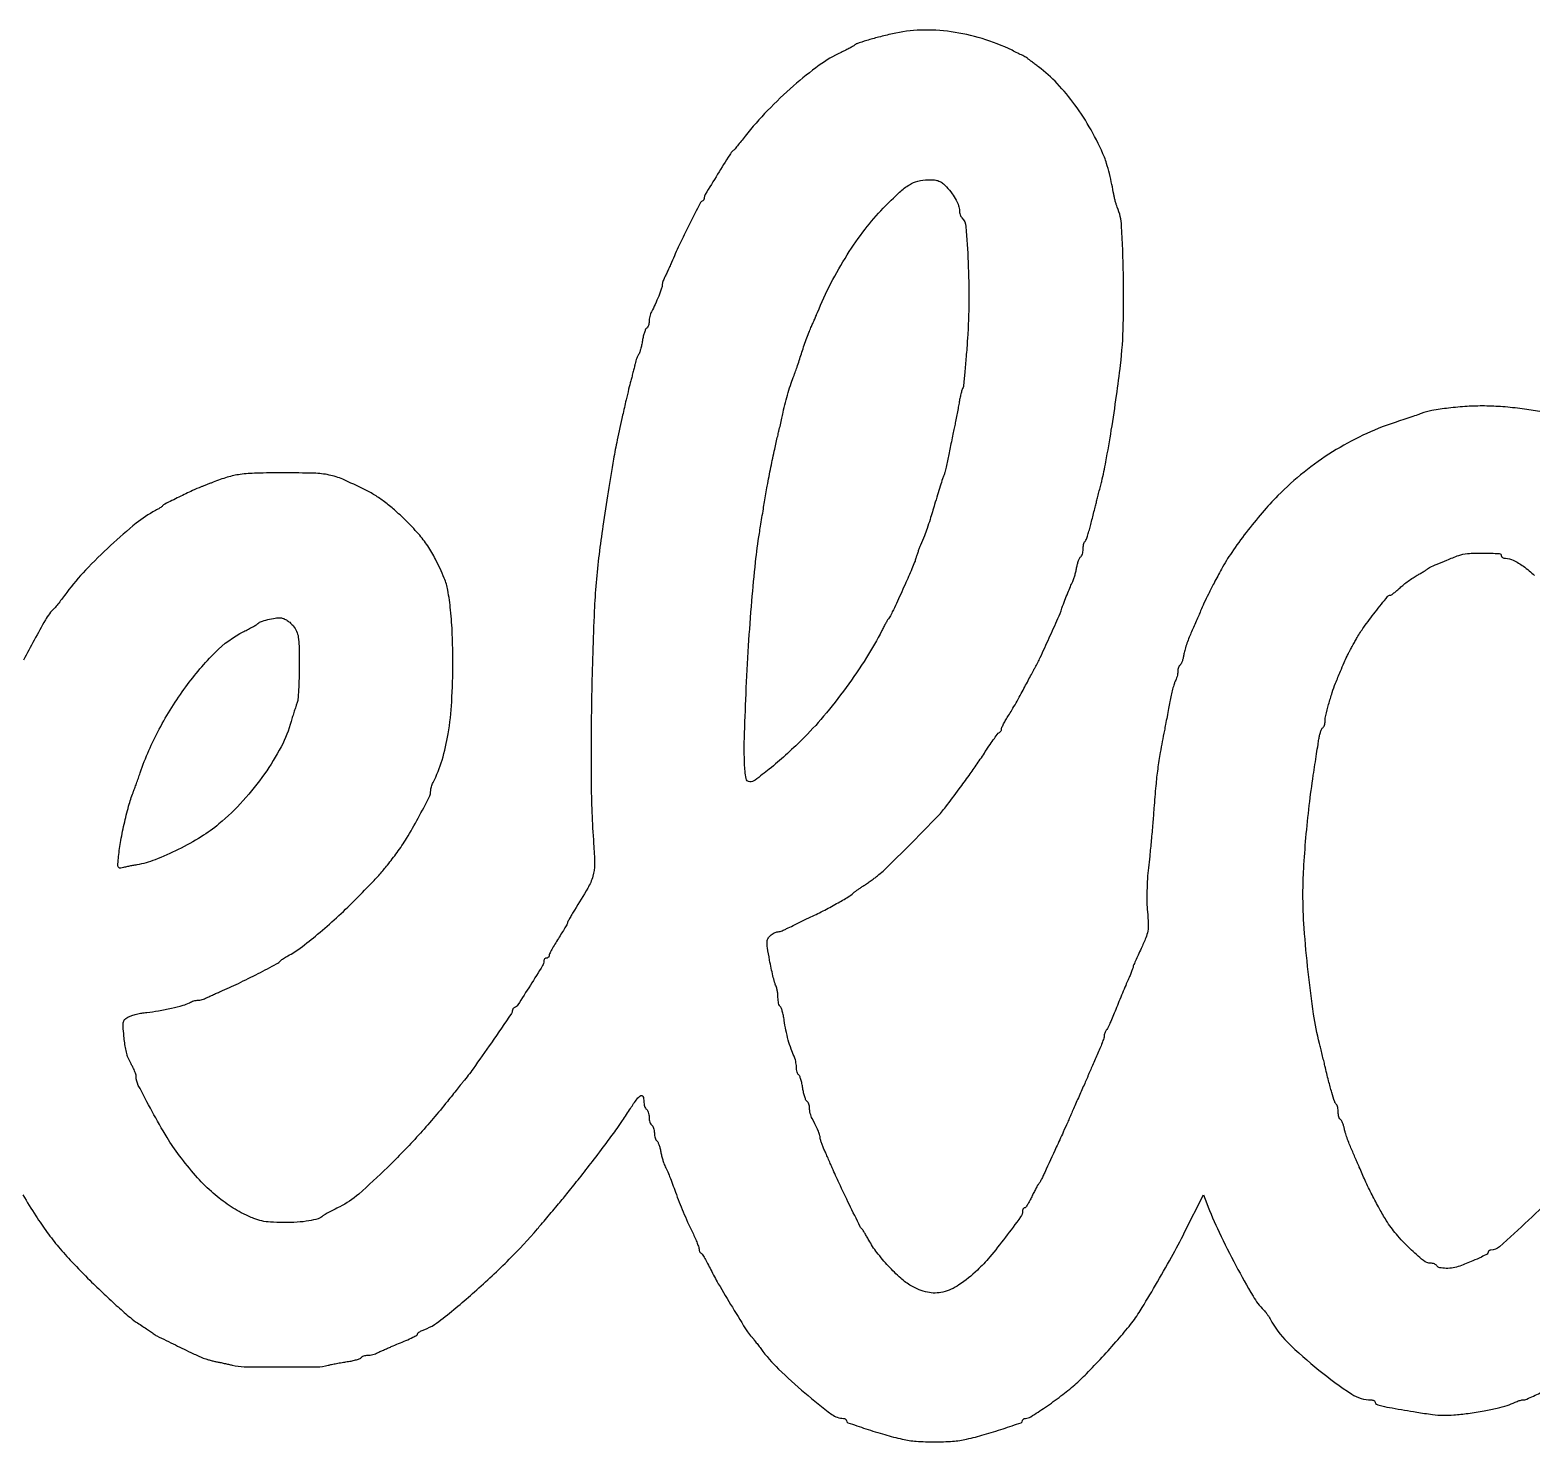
# Model space of a CAD drawing. Extents: x 1 to 194, y 1 to 46.
# Drawn here: x 49.25 to 97.59, y 0.85 to 46.3 of the extents above; entities that cross this region are included whole.
import ezdxf

# ---------------------------------------------------------------- set-up
doc = ezdxf.new("R2010")
doc.units = 0

msp = doc.modelspace()

# ---------------------------------------------------------------- linework, layer by layer
for points in [[(97.842692, 34.016533, 0.009299), (97.280576, 34.10485, 0.01459), (96.655351, 34.172679, 0.017501), (96.064095, 34.198645, 0.017683), (95.504624, 34.183832, 0.014366), (94.907189, 34.129579, 0.014196), (94.368649, 34.049463, 0.046595), (94.022333, 33.953917, -0.007928), (93.919047, 33.916628, -0.00103), (93.697242, 33.841014, -0.0012), (93.43369, 33.752478, -0.001002), (93.153427, 33.659699, 0.031654), (92.149578, 33.257624, 0.029099), (91.174791, 32.72201, 0.028672), (90.25461, 32.067936, 0.028546), (89.413876, 31.311982, 0.018159), (88.908435, 30.764021, 0.013518), (88.389931, 30.125068, 0.01374), (87.926969, 29.486349, 0.026025), (87.596106, 28.943878, 0.002691), (87.35844, 28.498579, 0.005363), (87.176021, 28.143123, 0.006695), (87.034534, 27.850249, 0.011401), (86.925208, 27.601333, -0.003048), (86.865261, 27.458408, -0.001327), (86.783968, 27.269245, -0.001313), (86.696518, 27.068681, -0.001749), (86.615951, 26.886947, 0.013763), (86.540959, 26.70619, 0.011187), (86.470355, 26.508713, 0.011348), (86.413482, 26.323747, 0.02869), (86.383021, 26.186392, -0.020965), (86.360098, 26.074913, -0.025955), (86.329125, 25.973574, -0.025803), (86.295114, 25.893157, -0.142328), (86.263922, 25.858614, 0.124065), (86.235781, 25.829614, 0.047278), (86.212185, 25.778028, 0.043124), (86.196082, 25.714518, 0.040553), (86.190667, 25.647854, -0.039339), (86.184831, 25.573804, -0.023924), (86.166938, 25.487794, -0.0239), (86.140846, 25.403669, -0.038491), (86.109887, 25.335351, 0.051102), (86.072997, 25.248173, 0.009721), (86.025523, 25.082295, 0.010282), (85.977649, 24.885601, 0.009287), (85.936123, 24.680333, -0.000943), (85.894436, 24.454991, -0.000631), (85.845907, 24.197204, -0.000635), (85.798235, 23.947443, -0.001249), (85.759582, 23.749, 0.004668), (85.627804, 23.046901, 0.010624), (85.54454, 22.513841, 0.010522), (85.483535, 21.974632, 0.004494), (85.423636, 21.251333, -0.00257), (85.384585, 20.756647, -0.001954), (85.336891, 20.214984, -0.001976), (85.288173, 19.707385, -0.004627), (85.246741, 19.328399, 0.013877), (85.215345, 18.982009, 0.00978), (85.198503, 18.591305, 0.009887), (85.197093, 18.214753, 0.019354), (85.213498, 17.915309, -0.012533), (85.240082, 17.527095, -0.05316), (85.225461, 17.295001, -0.055036), (85.16243, 17.075054, -0.01406), (85.012081, 16.735806, 0.003469), (84.912164, 16.522655, 0.00516), (84.827928, 16.334579, 0.002388), (84.758766, 16.173692, 0.100643), (84.751333, 16.137139, -0.088329), (84.745168, 16.102511, -0.004457), (84.704448, 15.99476, -0.00703), (84.652868, 15.867211, -0.005024), (84.591724, 15.725911, 0.004312), (84.514157, 15.547355, 0.001663), (84.409497, 15.298334, 0.001646), (84.297789, 15.027539, 0.002031), (84.195509, 14.774333, -0.005024), (84.09982, 14.541467, -0.006706), (84.008005, 14.332135, -0.004846), (83.927282, 14.159076, -0.06663), (83.889452, 14.101233, 0.054792), (83.862847, 14.062577, 0.034954), (83.840401, 14.012775, 0.0349), (83.825063, 13.960184, 0.053553), (83.82, 13.913048, -0.080753), (83.809238, 13.846844, -0.007861), (83.755249, 13.693261, -0.009803), (83.683987, 13.511346, -0.007605), (83.599572, 13.316148, 0.00113), (83.510127, 13.11646, 0.001211), (83.423649, 12.920945, 0.001146), (83.350143, 12.752619, 0.005725), (83.310223, 12.657667, -0.005459), (83.270017, 12.561893, -0.001043), (83.194712, 12.38885, -0.001112), (83.105939, 12.187239, -0.001023), (83.013778, 11.980333, 0.000845), (82.921528, 11.773428, 0.000918), (82.832489, 11.571817, 0.000861), (82.756811, 11.398794, 0.004492), (82.716127, 11.303, -0.007218), (82.64707, 11.142829, -0.001077), (82.502772, 10.822852, -0.000795), (82.281043, 10.336045, -0.000188), (81.909704, 9.525, -0.006459), (81.846752, 9.392199, -0.008617), (81.785976, 9.273381, -0.006375), (81.732382, 9.175926, -0.083389), (81.706462, 9.144, 0.083011), (81.680197, 9.111698, 0.005752), (81.623178, 9.008686, 0.008055), (81.558254, 8.883345, 0.005966), (81.490384, 8.742805, -0.013463), (81.421385, 8.605231, -0.019998), (81.353045, 8.489073, -0.015735), (81.291565, 8.399833, -0.234349), (81.258833, 8.382971, 0.143435), (81.234614, 8.375474, 0.097731), (81.213986, 8.355068, 0.082652), (81.200084, 8.324835, 0.066624), (81.195333, 8.289344, -0.15884), (81.131323, 8.092934, -0.005456), (80.641885, 7.436949, -0.011017), (80.135739, 6.803244, -0.029347), (79.739385, 6.381747, -0.038835), (79.146373, 5.902374, -0.092001), (78.62965, 5.672421, -0.113012), (78.133766, 5.667386, -0.078957), (77.61099, 5.871658, -0.050914), (77.271177, 6.120375, -0.022618), (76.875448, 6.510916, -0.022625), (76.506424, 6.947683, -0.038855), (76.245951, 7.346456, 0.005838), (76.176125, 7.470524, 0.007676), (76.10937, 7.58198, 0.005798), (76.051175, 7.673456, 0.070487), (76.02386, 7.704667, -0.101466), (75.966927, 7.778415, -0.0007), (75.615606, 8.49872, -0.003086), (75.290089, 9.179149, -0.008069), (75.067155, 9.673167, 0.000555), (75.005416, 9.81565, 0.00035), (74.932983, 9.98199, 0.000351), (74.8615, 10.145521, 0.000644), (74.803, 10.278629, -0.010992), (74.754379, 10.395783, -0.012639), (74.713306, 10.50967, -0.011783), (74.683339, 10.607484, -0.068536), (74.676, 10.660778, 0.059085), (74.670366, 10.708287, 0.019023), (74.651129, 10.776701, 0.018676), (74.623742, 10.851847, 0.019886), (74.591333, 10.923149), (74.552791, 10.999711), (74.506667, 11.091333), (74.460543, 11.182955), (74.422, 11.259518, -0.032597), (74.389563, 11.335981, -0.021888), (74.362204, 11.426909, -0.022081), (74.343394, 11.517674, -0.040068), (74.337333, 11.593188, 0.044006), (74.331429, 11.660148, 0.044957), (74.313899, 11.724545, 0.049063), (74.288175, 11.777303, 0.116905), (74.257559, 11.807977, -0.157471), (74.22328, 11.848276, -0.021027), (74.184475, 11.954442, -0.022633), (74.148447, 12.088198, -0.017254), (74.120789, 12.237348, 0.016214), (74.093491, 12.386284, 0.02158), (74.058535, 12.519368, 0.019535), (74.021232, 12.625134, 0.161144), (73.988897, 12.663705, -0.141591), (73.960046, 12.695563, -0.042017), (73.936001, 12.757443, -0.038458), (73.919519, 12.834867, -0.033231), (73.914, 12.917812, 0.02998), (73.908579, 13.008136, 0.021617), (73.892182, 13.107771, 0.021946), (73.868234, 13.201474, 0.04345), (73.839727, 13.272649, -0.032854), (73.745076, 13.495206, -0.016597), (73.654013, 13.786244, -0.015935), (73.576297, 14.106345, -0.017526), (73.521912, 14.420785, 0.015171), (73.495572, 14.577464, 0.020584), (73.461745, 14.716866, 0.01803), (73.425546, 14.827852, 0.168027), (73.394175, 14.866308, -0.15955), (73.366009, 14.899695, -0.035618), (73.342731, 14.971585, -0.033534), (73.326681, 15.06241, -0.026971), (73.321333, 15.161479, 0.025661), (73.315861, 15.268032, 0.020782), (73.299411, 15.381335, 0.021258), (73.27539, 15.484741, 0.049784), (73.246703, 15.558649, -0.051132), (73.211073, 15.651183, -0.006698), (73.158438, 15.855625, -0.00773), (73.10284, 16.100656, -0.006401), (73.051026, 16.363181, -0.005745), (72.983825, 16.753328, -0.045481), (72.97135, 16.93603, -0.103787), (72.998105, 17.050531, -0.100043), (73.068822, 17.146348, -0.032127), (73.129353, 17.194435, -0.030846), (73.196349, 17.23509, -0.032348), (73.259861, 17.263382, -0.088835), (73.307982, 17.272, 0.054543), (73.356683, 17.277328, 0.021423), (73.422016, 17.294764, 0.020901), (73.491668, 17.319829, 0.024474), (73.555316, 17.349495, -0.007681), (73.647235, 17.396157, -0.00086), (73.858113, 17.498715, -0.001045), (74.109545, 17.619813, -0.000848), (74.379667, 17.748656, 0.009068), (74.827719, 17.971482, 0.009367), (75.26252, 18.208096, 0.007485), (75.631541, 18.425341, 0.067548), (75.776667, 18.543163, -0.046286), (75.805332, 18.568525, -0.005071), (75.876868, 18.619775, -0.006166), (75.963587, 18.679, -0.004945), (76.058329, 18.740664, 0.00858), (76.166338, 18.812084, 0.004964), (76.293842, 18.901452, 0.00496), (76.42001, 18.993671, 0.008303), (76.523996, 19.073992, 0.026249), (76.87984, 19.390395, 0.002818), (77.660708, 20.17051, 0.00262), (78.436676, 20.962778, 0.030018), (78.72114, 21.2939, 0.002057), (79.155625, 21.870666, 0.00486), (79.473456, 22.30495, 0.00604), (79.737062, 22.682126, 0.005754), (79.995853, 23.071667, -0.005624), (80.147995, 23.300805, -0.00825), (80.287333, 23.498528, -0.00451), (80.408558, 23.661548, -0.134435), (80.448917, 23.692556, 0.088298), (80.47533, 23.709262, 0.064984), (80.497707, 23.73578, 0.063966), (80.512841, 23.767649, 0.079062), (80.518, 23.800071, -0.110719), (80.528803, 23.848258, -0.009669), (80.584858, 23.961279, -0.01232), (80.65843, 24.094558, -0.009269), (80.7456, 24.237516, 0.008206), (80.851658, 24.410621, 0.003759), (80.98457, 24.639685, 0.003722), (81.120921, 24.882991, 0.005129), (81.239506, 25.103667, -0.000685), (81.348332, 25.310572, -0.000737), (81.455107, 25.512183, -0.000696), (81.54727, 25.685005, -0.003521), (81.599507, 25.781, 0.017221), (81.762629, 26.101369, 0.002862), (82.051473, 26.729862, 0.002806), (82.333201, 27.361649, 0.018142), (82.461836, 27.686, -0.004596), (82.557127, 27.946664, -0.006034), (82.649169, 28.182751, -0.00672), (82.734327, 28.385727, -0.013423), (82.808086, 28.54341, 0.035738), (82.83851, 28.616813, 0.01108), (82.873771, 28.731076, 0.011017), (82.907642, 28.860942, 0.011913), (82.934806, 28.988845, -0.019228), (82.962407, 29.110054, -0.024117), (82.997625, 29.219781, -0.023408), (83.035031, 29.306891, -0.142149), (83.067598, 29.342932, 0.13488), (83.096482, 29.373994, 0.044165), (83.120615, 29.432263, 0.040267), (83.137128, 29.504775, 0.035868), (83.142667, 29.581886, -0.029805), (83.147342, 29.660255, -0.030946), (83.161303, 29.736517, -0.032552), (83.181661, 29.80051, -0.103444), (83.20611, 29.837887, 0.103471), (83.236403, 29.884207, 0.00995), (83.283207, 30.01121, 0.012325), (83.332746, 30.166646, 0.00943), (83.379478, 30.338832, -0.000154), (83.427459, 30.529547, -0.000113), (83.480798, 30.741083, -0.000114), (83.531387, 30.941326, -0.000254), (83.570035, 31.093833, 0.000171), (83.607419, 31.241249, 0.000091), (83.653603, 31.423769, 0.00009), (83.700732, 31.610304, 0.00014), (83.741295, 31.771167, 0.017171), (83.877058, 32.400736, 0.004434), (84.051965, 33.42467, 0.0047), (84.220867, 34.535328, 0.006846), (84.347125, 35.517667, 0.022326), (84.436992, 36.808799, 0.011348), (84.440493, 38.436858, 0.008011), (84.383584, 39.992489, 0.088262), (84.242743, 40.597667, -0.024556), (84.211994, 40.680456, -0.01102), (84.179415, 40.791871, -0.010879), (84.150087, 40.911361, -0.014546), (84.12902, 41.021, 0.013453), (84.071425, 41.324306, 0.008175), (83.987878, 41.679672, 0.007604), (83.899117, 42.010054, 0.030882), (83.829814, 42.206333, 0.027574), (83.39804, 43.085993, 0.029721), (82.881654, 43.890119, 0.031521), (82.309151, 44.579141, 0.043652), (81.709337, 45.112942, -0.002222), (81.590449, 45.20228, -0.002968), (81.483376, 45.284492, -0.002077), (81.394333, 45.3543, -0.03051), (81.364667, 45.380852, 0.073876), (81.331391, 45.405812, 0.002977), (81.197979, 45.476995, 0.005168), (81.038148, 45.558957, 0.003631), (80.856667, 45.648025, 0.037971), (79.890897, 46.026033, 0.039986), (78.895555, 46.24573, 0.041619), (77.917781, 46.298701, 0.049931), (77.004333, 46.180349, 0.006672), (76.562667, 46.071342, 0.009751), (76.177116, 45.962636, 0.006283), (75.860652, 45.86235, 0.127224), (75.776667, 45.808217, -0.079733), (75.744157, 45.782646, -0.00476), (75.634149, 45.722856, -0.007054), (75.500887, 45.654455, -0.005142), (75.350946, 45.582057, 0.047785), (74.649857, 45.166519, 0.021995), (73.82011, 44.503024, 0.021249), (72.987017, 43.709637, 0.024496), (72.265017, 42.883667, -0.00202), (72.133175, 42.718408, -0.002848), (72.014226, 42.572252, -0.001657), (71.912847, 42.449952, -0.039377), (71.881605, 42.418, 0.073186), (71.766727, 42.283469, 0.002211), (71.37732, 41.657121, 0.001315), (70.978698, 41.005751, 0.137494), (70.950667, 40.90574, -0.072465), (70.945776, 40.87217, -0.061589), (70.931409, 40.839329, -0.063817), (70.91018, 40.812136, -0.093765), (70.885108, 40.795222, 0.175393), (70.817978, 40.732211, 0.001319), (70.472602, 40.047448, 0.005484), (70.144986, 39.375309, 0.010059), (69.895216, 38.819667, -0.003307), (69.834351, 38.679224, -0.00315), (69.770653, 38.537297, -0.003124), (69.712794, 38.412595, -0.011182), (69.673549, 38.333982, 0.023136), (69.643864, 38.270783, 0.020451), (69.61878, 38.202483, 0.020954), (69.601281, 38.139048, 0.056878), (69.596, 38.092778, -0.088151), (69.577609, 37.989275, -0.007704), (69.48148, 37.739285, -0.010904), (69.366408, 37.470357, -0.014817), (69.250216, 37.233316, 0.037505), (69.220492, 37.165006, 0.023053), (69.195447, 37.080873, 0.023061), (69.178269, 36.994863, 0.037771), (69.172667, 36.920812, -0.0427), (69.166948, 36.853964, -0.04429), (69.14996, 36.789905, -0.048434), (69.125044, 36.737595, -0.119539), (69.095367, 36.707553, 0.15343), (69.061915, 36.668849, 0.021158), (69.023363, 36.568242, 0.022643), (68.987145, 36.441507, 0.017406), (68.958794, 36.30039, -0.012303), (68.931427, 36.156587, -0.014392), (68.898211, 36.0217, -0.013394), (68.864003, 35.909933, -0.080536), (68.835789, 35.856333, 0.054403), (68.808043, 35.809682, 0.016969), (68.776736, 35.73436, 0.016739), (68.747236, 35.647246, 0.017731), (68.724253, 35.56, -0.005007), (68.699532, 35.455427, -0.001939), (68.663271, 35.311027, -0.001919), (68.622765, 35.154836, -0.002373), (68.583784, 35.009667, 0.007169), (68.515187, 34.744056, 0.003296), (68.433075, 34.396204, 0.002105), (68.321111, 33.897871, 0.000564), (68.147339, 33.104667, 0.011611), (68.027205, 32.48442, 0.00272), (67.855824, 31.440092, 0.002964), (67.687097, 30.333352, 0.005302), (67.563492, 29.421667, 0.01998), (67.409687, 27.599252, 0.006369), (67.323929, 24.87793, 0.006517), (67.308109, 22.117626, 0.016398), (67.388713, 20.108333, -0.016207), (67.415591, 19.444634, -0.072177), (67.362841, 19.059277, -0.061206), (67.199593, 18.675732, -0.009623), (66.774119, 17.972182, 0.00564), (66.687483, 17.831468, 0.00817), (66.614422, 17.705114, 0.004691), (66.555905, 17.597625, 0.122901), (66.548, 17.565949, -0.128925), (66.539436, 17.533289, -0.003092), (66.460952, 17.395912, -0.006571), (66.365223, 17.235624, -0.004394), (66.251667, 17.054622, 0.007549), (66.138152, 16.871125, 0.010464), (66.042381, 16.703069, 0.007279), (65.967805, 16.560687, 0.117519), (65.955333, 16.508356, -0.10106), (65.948864, 16.476674, -0.098398), (65.930462, 16.449721, -0.097456), (65.902981, 16.431665, -0.097053), (65.870667, 16.425333, 0.114258), (65.83837, 16.417855, 0.100345), (65.810871, 16.396729, 0.093755), (65.792417, 16.365142, 0.085651), (65.786, 16.327957, -0.13878), (65.745076, 16.183356, -0.002963), (65.350383, 15.550333, -0.00273), (64.946193, 14.918222, -0.15468), (64.840135, 14.830778, 0.085617), (64.813321, 14.814213, 0.065138), (64.790602, 14.788125, 0.064748), (64.775238, 14.756887, 0.082126), (64.77, 14.72521, -0.152205), (64.742846, 14.638075, -0.000504), (64.095766, 13.7027, -0.002624), (63.505927, 12.86137, -0.0171), (63.192906, 12.450375, 0.001704), (63.128912, 12.371512, 0.00024), (62.997648, 12.208456, 0.000274), (62.842493, 12.015316, 0.000233), (62.678945, 11.811303, -0.015332), (61.751743, 10.723686, -0.014879), (60.75058, 9.68367, -0.014312), (59.825612, 8.828765, -0.064051), (59.213409, 8.4193, 0.003319), (59.019887, 8.321431, 0.004769), (58.849914, 8.23199, 0.002618), (58.707614, 8.154406, 0.072881), (58.674, 8.128857, -0.126959), (58.519893, 8.035883, -0.030119), (58.225382, 7.966907, -0.027042), (57.84587, 7.922774, -0.017346), (57.402437, 7.910794, -0.012276), (56.982134, 7.924346, -0.040214), (56.706987, 7.962326, -0.043593), (56.45327, 8.042113, -0.016378), (56.113477, 8.195719, -0.0382), (55.588898, 8.505677, -0.031792), (55.082451, 8.909891, -0.028186), (54.576972, 9.423652, -0.018728), (54.054836, 10.064776, -0.025737), (53.655622, 10.655184, -0.010754), (53.176808, 11.488395, -0.006213), (52.731703, 12.327628, -0.119368), (52.662667, 12.612684, 0.060858), (52.657088, 12.658343, 0.01855), (52.637796, 12.725378, 0.018271), (52.610408, 12.799516, 0.018996), (52.578, 12.870482, 0.00026), (52.539207, 12.947442, 0.000149), (52.49227, 13.040369, 0.000148), (52.444986, 13.133846, 0.000246), (52.405047, 13.212647, -0.056344), (52.367802, 13.312499, -0.012648), (52.328271, 13.48998, -0.012964), (52.292941, 13.698381, -0.012225), (52.267659, 13.912447, -0.008439), (52.243133, 14.233543, -0.074452), (52.255784, 14.374874, -0.150835), (52.307914, 14.462372, -0.06804), (52.419445, 14.53838, -0.041632), (52.522725, 14.579524, -0.015617), (52.673241, 14.620318, -0.015345), (52.840733, 14.654749, -0.018007), (53.001333, 14.676734, 0.017696), (53.38308, 14.72875, 0.013212), (53.799699, 14.812004, 0.012062), (54.173548, 14.906579, 0.058304), (54.376018, 14.989422, -0.031457), (54.44177, 15.020534, -0.023278), (54.51783, 15.046801, -0.0237), (54.592283, 15.064909, -0.047833), (54.652333, 15.070667, 0.04435), (54.712386, 15.076004, 0.02218), (54.786836, 15.09278, 0.021829), (54.862902, 15.117116, 0.029997), (54.928649, 15.145947, -0.008335), (55.004941, 15.18342, -0.002668), (55.119528, 15.236606, -0.002661), (55.247765, 15.294475, -0.00297), (55.372, 15.348863, 0.009849), (55.951906, 15.612298, 0.007107), (56.58838, 15.927886, 0.003494), (57.183793, 16.239013, 0.097254), (57.319333, 16.349158, -0.063311), (57.346739, 16.374681, -0.011563), (57.404048, 16.413911, -0.012272), (57.473729, 16.456883, -0.010872), (57.548276, 16.498222, 0.0402), (57.943836, 16.748943, 0.012042), (58.503865, 17.192054, 0.011937), (59.113626, 17.723975, 0.012317), (59.690806, 18.278997, 0.002554), (60.206856, 18.805653, 0.011036), (60.504836, 19.126769, 0.014206), (60.751356, 19.420897, 0.006367), (61.059284, 19.820601, 0.026255), (61.365824, 20.27725, 0.01036), (61.74066, 20.935005, 0.005878), (62.092083, 21.601059, 0.118992), (62.145333, 21.821648, -0.049685), (62.150538, 21.873897, -0.02133), (62.167302, 21.942039, -0.020854), (62.191488, 22.01368, -0.025831), (62.220122, 22.077982, 0.044969), (62.50917, 22.80018, 0.032008), (62.705312, 23.649982, 0.026289), (62.819163, 24.678204, 0.014248), (62.856339, 25.950333, 0.010378), (62.838382, 26.846532, 0.015245), (62.782268, 27.632454, 0.016668), (62.69583, 28.268371, 0.060151), (62.579664, 28.659667, 0.01379), (62.297837, 29.264061, 0.031787), (62.045567, 29.69714, 0.033556), (61.749163, 30.080559, 0.017108), (61.329787, 30.522333, 0.012797), (60.97635, 30.85265, 0.02042), (60.656243, 31.114258, 0.022805), (60.344531, 31.326932, 0.023424), (60.017454, 31.508296, 0.011748), (59.309428, 31.838131, 0.052405), (58.873286, 31.976757, 0.044066), (58.38495, 32.033146, 0.006722), (57.404, 32.046333, 0.0064), (56.532514, 32.035177, 0.026772), (56.00986, 31.993732, 0.038728), (55.595275, 31.905333, 0.02615), (55.139167, 31.744101, -0.002538), (55.052438, 31.708755, -0.001504), (54.948667, 31.667438, -0.001505), (54.844881, 31.626838, -0.00259), (54.758167, 31.593732, 0.01916), (54.477159, 31.475638, 0.005162), (54.040898, 31.266791, 0.002002), (53.585697, 31.040803, 0.104341), (53.509333, 30.979962, -0.063872), (53.481908, 30.954254, -0.011749), (53.424619, 30.914889, -0.012448), (53.354938, 30.871817, -0.011044), (53.280391, 30.830445, 0.049238), (52.663708, 30.423791, 0.01618), (51.840983, 29.711293, 0.016614), (51.031047, 28.911169, 0.029568), (50.428027, 28.194, -0.00187), (50.291836, 28.012514, -0.002677), (50.169612, 27.852688, -0.00145), (50.065145, 27.718394, -0.040957), (50.035216, 27.686, 0.079922), (49.739013, 27.310778, 0.004576), (49.032228, 26.015758, 0.005884)], [(98.365772, 8.848256, -0.010725), (97.483774, 7.989998, -0.005199), (96.543067, 7.131203, -0.184427), (96.271046, 7.027333, 0.078552), (96.236775, 7.021916, 0.090605), (96.207686, 7.00624, 0.10078), (96.188239, 6.982912, 0.12414), (96.181333, 6.955525, -0.270245), (96.148441, 6.899113, -0.015406), (95.963217, 6.801686, -0.015847), (95.686755, 6.677652, -0.00503), (95.267183, 6.510081, -0.053749), (95.05911, 6.454167, -0.041946), (94.825495, 6.437485, -0.041488), (94.621897, 6.456984, -0.212832), (94.530333, 6.519333, 0.102665), (94.499606, 6.55178, 0.051824), (94.450068, 6.579129, 0.048371), (94.390849, 6.597722, 0.051935), (94.330571, 6.604, -0.174627), (94.096808, 6.688211, -0.018886), (93.661969, 7.076809, -0.024035), (93.226373, 7.539109, -0.037574), (92.903335, 7.979851, -0.013268), (92.680915, 8.358727, -0.008773), (92.444805, 8.804858, -0.008688), (92.220628, 9.266762, -0.011573), (92.03412, 9.694333, 0.004155), (91.995935, 9.785543, 0.001038), (91.932008, 9.933892, 0.00106), (91.858167, 10.10329, 0.001066), (91.783742, 10.272065, -0.010758), (91.710733, 10.44672, -0.009179), (91.641156, 10.633796, -0.009282), (91.58415, 10.806309, -0.025802), (91.552701, 10.929994, 0.022856), (91.528181, 11.028863, 0.026993), (91.495797, 11.11961, 0.027451), (91.46073, 11.1919, 0.128372), (91.429064, 11.225092, -0.136417), (91.400688, 11.255793, -0.043687), (91.376992, 11.313839, -0.039855), (91.360772, 11.386169, -0.035248), (91.355333, 11.463219, 0.028513), (91.350873, 11.541375, 0.030205), (91.337548, 11.616999, 0.031679), (91.318135, 11.680172, 0.106379), (91.294787, 11.716324, -0.117731), (91.241345, 11.803292, -0.007199), (91.15003, 12.096168, -0.009485), (91.045387, 12.475944, -0.004914), (90.928362, 12.954, 0.001354), (90.88791, 13.124497, 0.000864), (90.839988, 13.322565, 0.000867), (90.792328, 13.516607, 0.001616), (90.752923, 13.673667, -0.025671), (90.563961, 14.616909, -0.009131), (90.388247, 15.980859, -0.009316), (90.259598, 17.387155, -0.018779), (90.2206, 18.499667, -0.013733), (90.244843, 19.308091, -0.007469), (90.316698, 20.299107, -0.007285), (90.423156, 21.34037, -0.008924), (90.554124, 22.309667, 0.000048), (90.607369, 22.657137, 0.000049), (90.660001, 23.001047, 0.000047), (90.705554, 23.299087, 0.000211), (90.732251, 23.474364, -0.019491), (90.756291, 23.599564, -0.024759), (90.788608, 23.712721, -0.024055), (90.824009, 23.802445, -0.149428), (90.856277, 23.839194, 0.123338), (90.885363, 23.869082, 0.04747), (90.909756, 23.922065, 0.043313), (90.926401, 23.987239, 0.04089), (90.932, 24.055588, -0.059717), (90.953027, 24.231014, -0.007985), (91.046975, 24.592075, -0.01), (91.160177, 24.970699, -0.018413), (91.269616, 25.273, -0.001789), (91.427254, 25.658976, -0.004466), (91.545947, 25.939516, -0.005812), (91.637905, 26.144992, -0.018391), (91.706063, 26.279433, -0.000593), (91.751566, 26.361324, -0.000193), (91.818939, 26.482126, -0.000193), (91.893887, 26.616268, -0.000217), (91.966007, 26.7451, -0.029796), (92.178877, 27.076954, -0.008624), (92.545961, 27.56268, -0.002908), (92.945184, 28.066346, -0.225662), (93.03479, 28.109725, 0.152218), (93.068249, 28.120409, 0.010535), (93.149101, 28.179642, 0.014221), (93.243608, 28.256345, 0.01018), (93.345, 28.347188, -0.018753), (93.463712, 28.449937, -0.011331), (93.611435, 28.563002, -0.011344), (93.763468, 28.668792, -0.019491), (93.895333, 28.748963, 0.005029), (94.011916, 28.815304, 0.006578), (94.117054, 28.878407, 0.004972), (94.203662, 28.933148, 0.059733), (94.234, 28.958337, -0.09835), (94.290639, 28.998447, -0.003344), (94.541632, 29.10856, -0.005866), (94.853206, 29.23846, -0.003339), (95.232817, 29.388585, -0.078152), (95.513052, 29.449467, -0.016173), (96.019043, 29.462423, -0.008811), (96.5371, 29.449798, -0.401969), (96.604667, 29.379333, 0.151877), (96.614706, 29.347044, 0.098297), (96.642964, 29.319537, 0.081157), (96.685192, 29.300982, 0.063096), (96.73504, 29.294667, -0.115738), (96.988713, 29.23515, -0.039617), (97.314764, 29.039665, -0.03393), (97.678344, 28.741348, -0.022608)], [(49.016351, 8.805707, 0.010843), (49.434224, 8.128, 0.013393), (49.799917, 7.594619, 0.017414), (50.164313, 7.127624, 0.01534), (50.59545, 6.644029, 0.007494), (51.172897, 6.053002, 0.006082), (51.628438, 5.611395, 0.006699), (52.08032, 5.195206, 0.006282), (52.475274, 4.849961, 0.033567), (52.705, 4.679395, -0.002121), (52.8733, 4.570138, -0.002635), (53.02885, 4.467041, -0.002148), (53.158598, 4.379248, -0.019889), (53.213, 4.338832, 0.054577), (53.331255, 4.263089, 0.001283), (53.923143, 3.971269, 0.002921), (54.488678, 3.698328, 0.013415), (54.821667, 3.55083, 0.020193), (54.904427, 3.520642, 0.008937), (55.015871, 3.487202, 0.008829), (55.135362, 3.455928, 0.011762), (55.245, 3.432009, -0.003697), (55.360622, 3.408731, -0.002153), (55.499, 3.379182, -0.002152), (55.637364, 3.348389, -0.003639), (55.753, 3.321244, 0.055737), (56.144073, 3.271514, 0.00349), (57.309561, 3.262018, 0.003247), (58.481835, 3.268262, 0.062037), (58.843333, 3.317635, -0.013704), (58.951875, 3.343306, -0.004609), (59.111518, 3.374941, -0.004581), (59.288846, 3.406704, -0.005231), (59.459067, 3.433758, 0.01501), (59.61714, 3.462062, 0.02033), (59.757784, 3.497651, 0.017758), (59.869799, 3.535271, 0.165922), (59.908564, 3.56716, -0.123775), (59.937629, 3.595396, -0.047355), (59.98926, 3.619074, -0.0432), (60.052803, 3.635232, -0.040687), (60.119479, 3.640667, 0.037771), (60.193529, 3.646269, 0.023061), (60.27954, 3.663447, 0.023053), (60.363672, 3.688492, 0.037505), (60.431982, 3.718216, -0.011512), (60.508314, 3.756259, -0.003734), (60.622861, 3.809053, -0.00372), (60.751099, 3.865854, -0.004176), (60.875333, 3.918551, 0.001757), (61.347344, 4.116075, 0.01284), (61.570633, 4.217273, 0.019995), (61.6968, 4.284762, 0.265921), (61.722, 4.328793, -0.19266), (61.73177, 4.353208, -0.045283), (61.765524, 4.382752, -0.040206), (61.813439, 4.412004, -0.030225), (61.870167, 4.436478, 0.082161), (62.473895, 4.774837, 0.011995), (63.553682, 5.682065, 0.014451), (64.672786, 6.728098, 0.021944), (65.576736, 7.705546, 0.000093), (65.70263, 7.85432, 0.000034), (65.880324, 8.064419, 0.000034), (66.074391, 8.293939, 0.000041), (66.256919, 8.509879, 0.005577), (66.567201, 8.885435, 0.003234), (66.93201, 9.343185, 0.002828), (67.347879, 9.878185, 0.001925), (67.815163, 10.491268, 0.004422), (67.989304, 10.725861, 0.006091), (68.14128, 10.939853, 0.004656), (68.315537, 11.196741, 0.001465), (68.571489, 11.584188, -0.012129), (68.784943, 11.892788, -0.112666), (68.906347, 11.99863, -0.459348), (68.976554, 11.971516, -0.085467), (69.003333, 11.815997, 0.037634), (69.009585, 11.733051, 0.041396), (69.028204, 11.654665, 0.045439), (69.055445, 11.591431, 0.130646), (69.088, 11.557, -0.128561), (69.120545, 11.522861, -0.04604), (69.147796, 11.460803, -0.041947), (69.166412, 11.384033, -0.038534), (69.172667, 11.303, 0.038534), (69.178921, 11.221967, 0.041947), (69.197538, 11.145197, 0.04604), (69.224789, 11.083139, 0.128561), (69.257333, 11.049, -0.128561), (69.289878, 11.014861, -0.04604), (69.317129, 10.952803, -0.041947), (69.335746, 10.876033, -0.038534), (69.342, 10.795, 0.034293), (69.347534, 10.7144, 0.039204), (69.364051, 10.63894, 0.042918), (69.388165, 10.578502, 0.138832), (69.417069, 10.546932, -0.142149), (69.449636, 10.510891, -0.023408), (69.487042, 10.423781, -0.024117), (69.522259, 10.314054, -0.019228), (69.54986, 10.192845, 0.011913), (69.577025, 10.064942, 0.011017), (69.610895, 9.935076, 0.01108), (69.646156, 9.820813, 0.035738), (69.67658, 9.74741, -0.013376), (69.749695, 9.591142, -0.006601), (69.834604, 9.389001, -0.0059), (69.926987, 9.152687, -0.004402), (70.023489, 8.89, 0.007094), (70.142078, 8.572486, 0.006968), (70.270316, 8.256542, 0.006609), (70.413737, 7.929004, 0.005137), (70.578086, 7.576451, -0.008246), (70.655921, 7.406738, -0.01057), (70.72163, 7.247955, -0.008621), (70.771242, 7.113705, -0.084386), (70.781333, 7.05434, 0.059757), (70.78606, 7.014931, 0.057253), (70.799986, 6.977146, 0.061907), (70.82053, 6.946541, 0.109878), (70.844833, 6.928556, -0.150334), (70.879379, 6.89846, -0.006514), (70.963244, 6.759399, -0.010599), (71.058202, 6.589019, -0.007311), (71.158764, 6.392333, 0.018218), (71.400569, 5.943804, 0.003897), (71.854546, 5.18416, 0.001825), (72.338665, 4.394735, 0.068388), (72.471963, 4.233333, -0.038879), (72.500462, 4.20269, -0.00235), (72.578167, 4.103952, -0.003503), (72.669437, 3.985141, -0.002581), (72.768913, 3.852333, 0.040138), (73.342217, 3.195957, 0.018109), (74.189664, 2.427731, 0.01232), (75.051848, 1.736837, 0.16418), (75.431659, 1.608667, -0.077776), (75.466425, 1.603226, -0.090218), (75.495933, 1.58747, -0.10078), (75.51566, 1.564028, -0.125314), (75.522667, 1.536509, 0.319633), (75.570402, 1.469466, 0.003251), (76.151758, 1.272405, 0.010287), (76.759239, 1.084662, 0.013385), (77.323048, 0.939258, 0.038188), (77.7735, 0.871506, 0.01824), (78.359, 0.85014, 0.01824), (78.9445, 0.871506, 0.038188), (79.394952, 0.939258, 0.013385), (79.958761, 1.084662, 0.010287), (80.566242, 1.272405, 0.003251), (81.147598, 1.469466, 0.319633), (81.195333, 1.536509, -0.122201), (81.202161, 1.56403, -0.100757), (81.221399, 1.58747, -0.09124), (81.250173, 1.603218, -0.079864), (81.284067, 1.608667, 0.142017), (81.459915, 1.659641, 0.008308), (81.930958, 1.968865, 0.013357), (82.431662, 2.329533, 0.016766), (82.874765, 2.691146, 0.01929), (83.251839, 3.047089, 0.007245), (83.752992, 3.573154, 0.00734), (84.261031, 4.138588, 0.012034), (84.672362, 4.633696, 0.028965), (84.979134, 5.071448, 0.005735), (85.473117, 5.892049, 0.006432), (85.98705, 6.794796, 0.009605), (86.410776, 7.597953), (87.017519, 8.803572), (87.122084, 8.529286, 0.019969), (87.517819, 7.604013, 0.01165), (88.061543, 6.52664, 0.009663), (88.612609, 5.541478, 0.064105), (88.956122, 5.09645, -0.026701), (89.006562, 5.040314, -0.013623), (89.064048, 4.96491, -0.013496), (89.11923, 4.883754, -0.019692), (89.162996, 4.80919, 0.075189), (89.720385, 4.062886, 0.025888), (90.729384, 3.164545, 0.022615), (91.790932, 2.389808, 0.147362), (92.416539, 2.201333, -0.058554), (92.464012, 2.195755, -0.077631), (92.504204, 2.179285, -0.096267), (92.53113, 2.154906, -0.162165), (92.540667, 2.126276, 0.31041), (92.583109, 2.064499, 0.033563), (92.757566, 2.010576, 0.015441), (93.090087, 1.942548, 0.001582), (93.881734, 1.808486, 0.008977), (94.387911, 1.733725, 0.026223), (94.739769, 1.706843, 0.028189), (95.078394, 1.717868, 0.011752), (95.532734, 1.769158, 0.008116), (96.057588, 1.849634, 0.015893), (96.47199, 1.933707, 0.019858), (96.798783, 2.024732, 0.039128), (97.048018, 2.12706, -0.023456), (97.111535, 2.155493, -0.020072), (97.180796, 2.179515, -0.020551), (97.245576, 2.196237, -0.05293), (97.293579, 2.201333, 0.105275), (97.425455, 2.229411, 0.004634), (97.854281, 2.425469, 0.004511)]]:
    msp.add_lwpolyline(points, format="xyb")
for points in [[(78.745326, 41.253833, -0.021673), (78.92472, 41.032811, -0.034621), (79.05576, 40.828034, -0.041541), (79.137091, 40.644436, -0.083688), (79.163333, 40.488749, 0.045409), (79.169221, 40.424057, 0.036914), (79.186807, 40.356678, 0.038253), (79.212595, 40.296618, 0.075165), (79.243244, 40.254767, -0.178677), (79.372627, 39.971544, -0.007244), (79.441708, 38.829271, -0.013193), (79.466273, 37.571676, -0.015071), (79.421772, 36.369303, -0.002906), (79.37862, 35.778784, -0.004441), (79.333673, 35.267222, -0.001659), (79.28973, 34.828554, -0.113082), (79.265791, 34.75829, 0.067769), (79.241457, 34.703541, 0.009766), (79.209532, 34.585143, 0.010929), (79.177389, 34.442737, 0.009149), (79.149374, 34.290376, -0.004401), (79.11916, 34.116798, -0.002565), (79.080019, 33.90911, -0.002564), (79.038679, 33.701482, -0.004335), (79.001643, 33.528, 0.003536), (78.962498, 33.346063, 0.001649), (78.914202, 33.109694, 0.001633), (78.86515, 32.861328, 0.002284), (78.823048, 32.639, -0.006688), (78.781975, 32.432096, -0.007102), (78.736141, 32.230483, -0.006808), (78.691886, 32.058143, -0.032191), (78.658912, 31.961667, 0.019215), (78.619728, 31.85605, 0.002281), (78.542951, 31.618238, 0.002723), (78.454475, 31.334505, 0.002231), (78.362922, 31.030333, -0.00208), (78.217076, 30.545249, -0.009029), (78.124215, 30.259573, -0.012066), (78.034473, 30.018574, -0.006032), (77.909983, 29.718, 0.010267), (77.871014, 29.62161, 0.006264), (77.828786, 29.506333, 0.006277), (77.789789, 29.390999, 0.011061), (77.760898, 29.294667, -0.025911), (77.721221, 29.175365, -0.004692), (77.634092, 28.958646, -0.005044), (77.527028, 28.706633, -0.004551), (77.411243, 28.448, -0.000601), (77.132422, 27.842011, -0.004926), (77.002136, 27.566898, -0.008027), (76.921622, 27.407682, -0.078208), (76.876658, 27.347333, 0.067336), (76.852291, 27.316065, 0.004622), (76.796589, 27.218385, 0.00653), (76.73256, 27.100046, 0.004856), (76.664856, 26.967806, -0.025941), (76.173279, 26.099897, -0.016214), (75.513932, 25.13538, -0.016155), (74.787715, 24.208053, -0.024244), (74.090803, 23.452667, -0.010929), (73.560175, 22.953054, -0.013455), (73.043016, 22.511646, -0.008851), (72.587299, 22.156553, -0.1611), (72.415003, 22.098542, -0.372578), (72.292385, 22.203505, -0.026706), (72.245905, 22.685526, -0.018146), (72.240725, 23.489609, -0.0036), (72.294031, 24.927915, -0.004336), (72.376059, 26.476644, -0.005339), (72.480519, 27.91964, -0.005827), (72.598995, 29.168316, -0.013592), (72.723923, 30.099, -0.000052), (72.761415, 30.330257, -0.000031), (72.806328, 30.607, -0.000031), (72.851277, 30.883743, -0.000052), (72.888877, 31.115, -0.005759), (72.977489, 31.62268, -0.003356), (73.094868, 32.229631, -0.003316), (73.215724, 32.812714, -0.008546), (73.312979, 33.231667, 0.003217), (73.351823, 33.391258, 0.001602), (73.399082, 33.593899, 0.00159), (73.446702, 33.804149, 0.002338), (73.487095, 33.989224, -0.009668), (73.562218, 34.310735, -0.009409), (73.650346, 34.632044, -0.009854), (73.74449, 34.929818, -0.015877), (73.837622, 35.179, 0.012852), (73.874501, 35.275883, 0.002494), (73.935697, 35.452793, 0.00265), (74.004956, 35.659883, 0.002447), (74.073912, 35.873274, -0.005803), (74.148141, 36.09782, -0.004614), (74.233312, 36.33852, -0.004665), (74.316397, 36.560159, -0.011664), (74.382321, 36.71994, 0.001244), (74.441601, 36.855533, 0.001104), (74.502617, 36.996901, 0.001108), (74.556967, 37.124374, 0.003406), (74.592982, 37.211, -0.022667), (75.025889, 38.148695, -0.021313), (75.550161, 39.063371, -0.022098), (76.124636, 39.890112, -0.031958), (76.708, 40.561506, -0.00867), (77.235803, 41.077624, -0.047398), (77.55024, 41.32274, -0.081052), (77.823029, 41.4399, -0.058171), (78.15266, 41.482226, -0.024769), (78.362301, 41.474249, -0.070181), (78.504562, 41.441285, -0.080077), (78.621338, 41.373234, -0.03957)], [(57.72069, 27.119675, -0.064195), (57.825663, 26.947179, -0.067458), (57.881256, 26.756553, -0.032708), (57.905838, 26.463406, -0.004465), (57.911579, 25.848484, -0.006769), (57.906197, 25.438606, -0.008674), (57.889596, 25.061669, -0.006947), (57.86592, 24.74767, -0.070795), (57.83615, 24.620817, 0.011991), (57.799774, 24.520502, 0.003963), (57.751076, 24.371544, 0.003943), (57.699672, 24.205464, 0.004466), (57.653046, 24.045333, -0.052201), (57.328327, 23.229294, -0.032713), (56.792107, 22.351595, -0.031116), (56.105525, 21.495644, -0.032287), (55.325934, 20.742725, -0.03827), (54.757116, 20.33065, -0.022239), (54.019053, 19.921707, -0.022202), (53.27069, 19.590109, -0.051502), (52.679538, 19.426638, 0.004605), (52.548118, 19.403254, 0.004126), (52.412245, 19.376623, 0.004139), (52.290656, 19.350697, 0.012904), (52.209423, 19.33046, -0.103205), (52.12709, 19.32516, -0.289653), (52.085011, 19.360983, -0.093377), (52.074026, 19.455721, -0.008178), (52.095161, 19.697686, -0.019157), (52.168603, 20.212154, -0.011717), (52.292545, 20.812666, -0.011678), (52.43892, 21.38514, -0.027612), (52.581075, 21.801667, 0.007856), (52.61664, 21.893801, 0.001956), (52.671843, 22.045613, 0.001999), (52.733642, 22.219841, 0.002007), (52.793965, 22.394333, -0.040702), (53.404123, 23.797448, -0.035299), (54.259479, 25.155356, -0.036899), (55.216111, 26.276347, -0.081186), (56.12471, 26.936822, 0.004406), (56.277299, 27.015363, 0.006081), (56.412788, 27.088737, 0.003975), (56.524994, 27.152453, 0.071822), (56.557333, 27.177958, -0.116599), (56.667643, 27.250078, -0.02238), (56.897456, 27.321705, -0.024692), (57.140525, 27.373008, -0.064217), (57.318944, 27.378429, -0.080041), (57.41359, 27.353492, -0.038728), (57.524109, 27.293862, -0.037124), (57.632218, 27.212287, -0.043845)]]:
    msp.add_lwpolyline(points, format="xyb", close=True)

doc.saveas('drawing.dxf')
